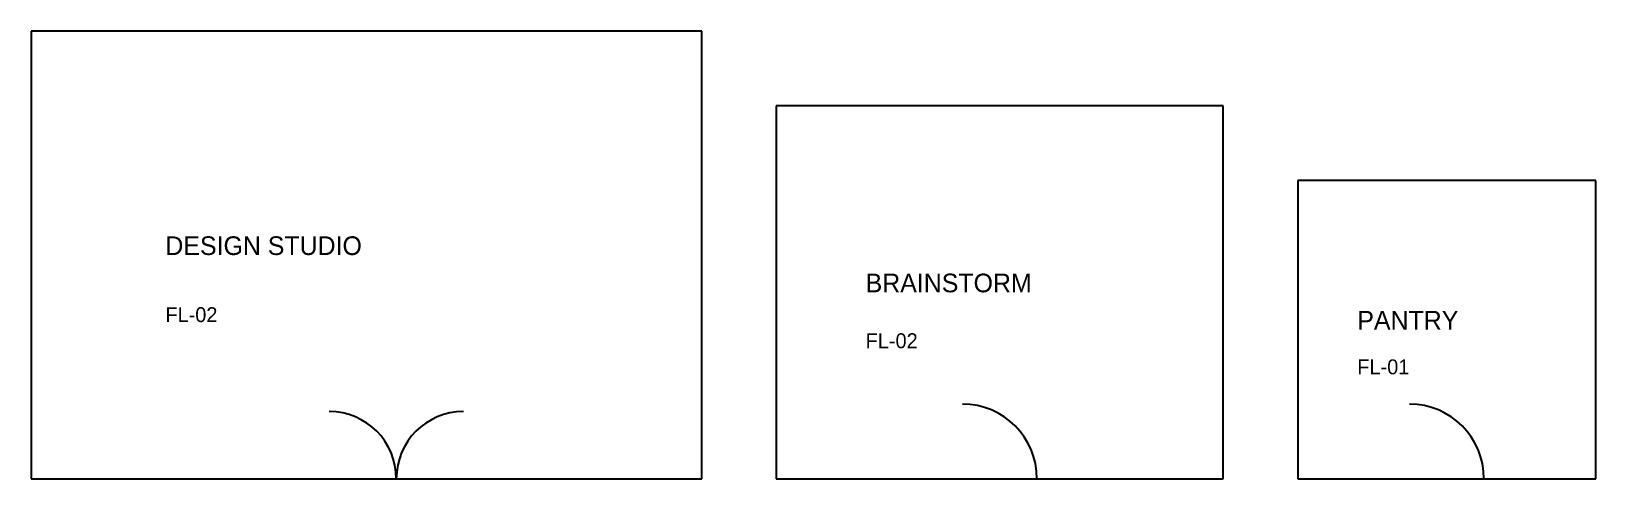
# Model space of a CAD drawing. Header units: millimetres. Extents: x 0 to 21000, y 0 to 6000.
import ezdxf

# ---------------------------------------------------------------- set-up
doc = ezdxf.new("R2010")
doc.units = ezdxf.units.MM

# ---------------------------------------------------------------- blocks, each defined once
blk = doc.blocks.new('DOOR_DOUBLE_1800')
blk.add_line((0, 0), (1800, 0))
for centre, start, end in [((0, 0), 0, 90), ((1800, 0), 90, 180)]:
    blk.add_arc(centre, 900, start, end)
blk = doc.blocks.new('DOOR_SINGLE_1000')
blk.add_line((0, 0), (1000, 0))
blk.add_arc((0, 0), 1000, 0, 90)

msp = doc.modelspace()

# ---------------------------------------------------------------- linework, layer by layer
at = {"layer": 'WALLS'}
for p, q in [((9000, 6000), (0, 6000)), ((0, 6000), (0, 0)), ((9000, 0), (9000, 6000)), ((16000, 5000), (10000, 5000)), ((10000, 5000), (10000, 0)), ((16000, 0), (16000, 5000)), ((21000, 4000), (17000, 4000)), ((17000, 4000), (17000, 0)), ((21000, 0), (21000, 4000)), ((0, 0), (9000, 0)), ((10000, 0), (16000, 0)), ((17000, 0), (21000, 0))]:
    msp.add_line(p, q, dxfattribs=at)

# ---------------------------------------------------------------- block references
at = {"layer": 'DOORS'}
for name, p in [('DOOR_DOUBLE_1800', (4000, 0)), ('DOOR_SINGLE_1000', (12500, 0)), ('DOOR_SINGLE_1000', (18500, 0))]:
    msp.add_blockref(name, p, dxfattribs=at)

# ---------------------------------------------------------------- texts
at = {"layer": 'FINISHES'}
for s, p in [('FL-02', (1800, 2100)), ('FL-02', (11200, 1750)), ('FL-01', (17800, 1400))]:
    msp.add_text(s, height=200, dxfattribs=at).set_placement(p)
at = {"layer": 'ROOM_NAMES'}
for s, p in [('DESIGN STUDIO', (1800, 3000)), ('BRAINSTORM', (11200, 2500)), ('PANTRY', (17800, 2000))]:
    msp.add_text(s, height=250, dxfattribs=at).set_placement(p)

doc.saveas('drawing.dxf')
